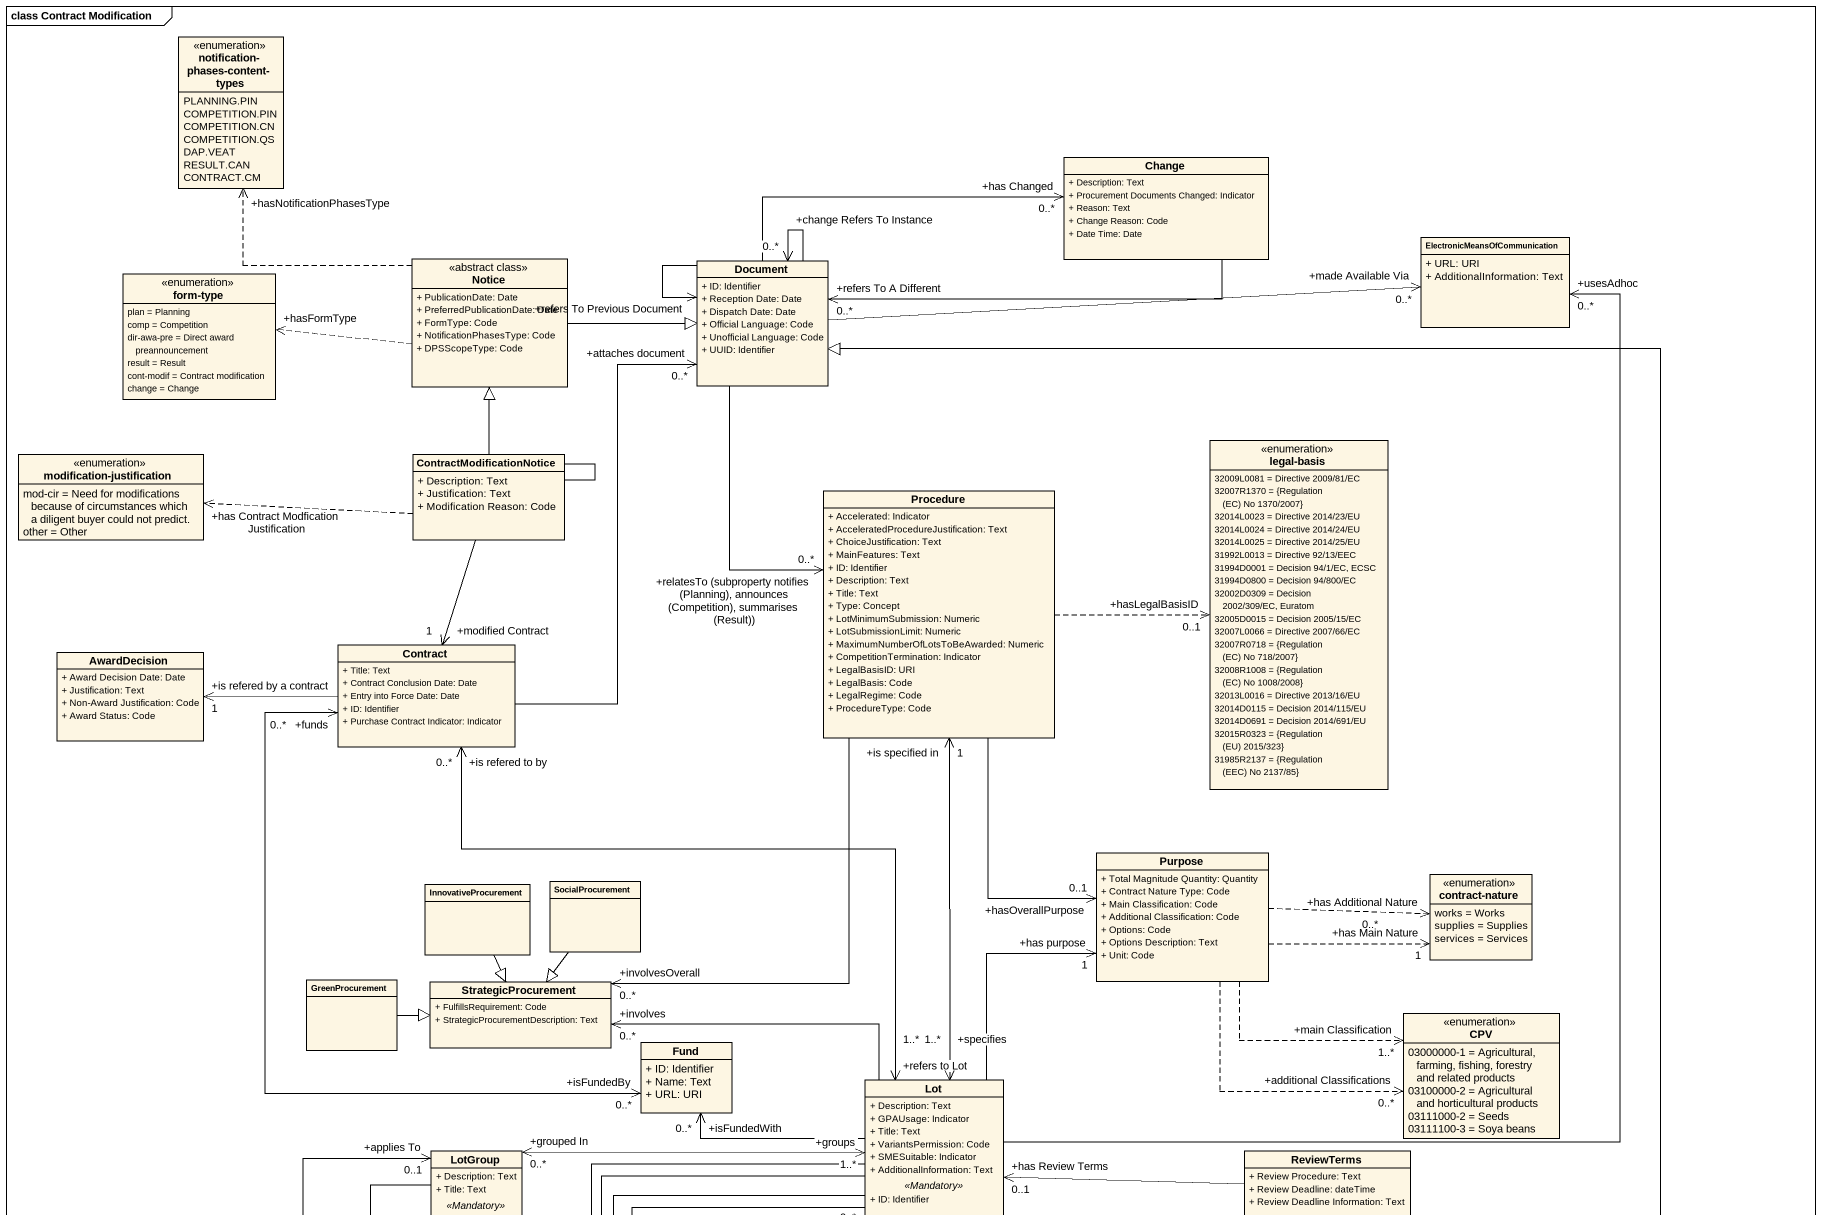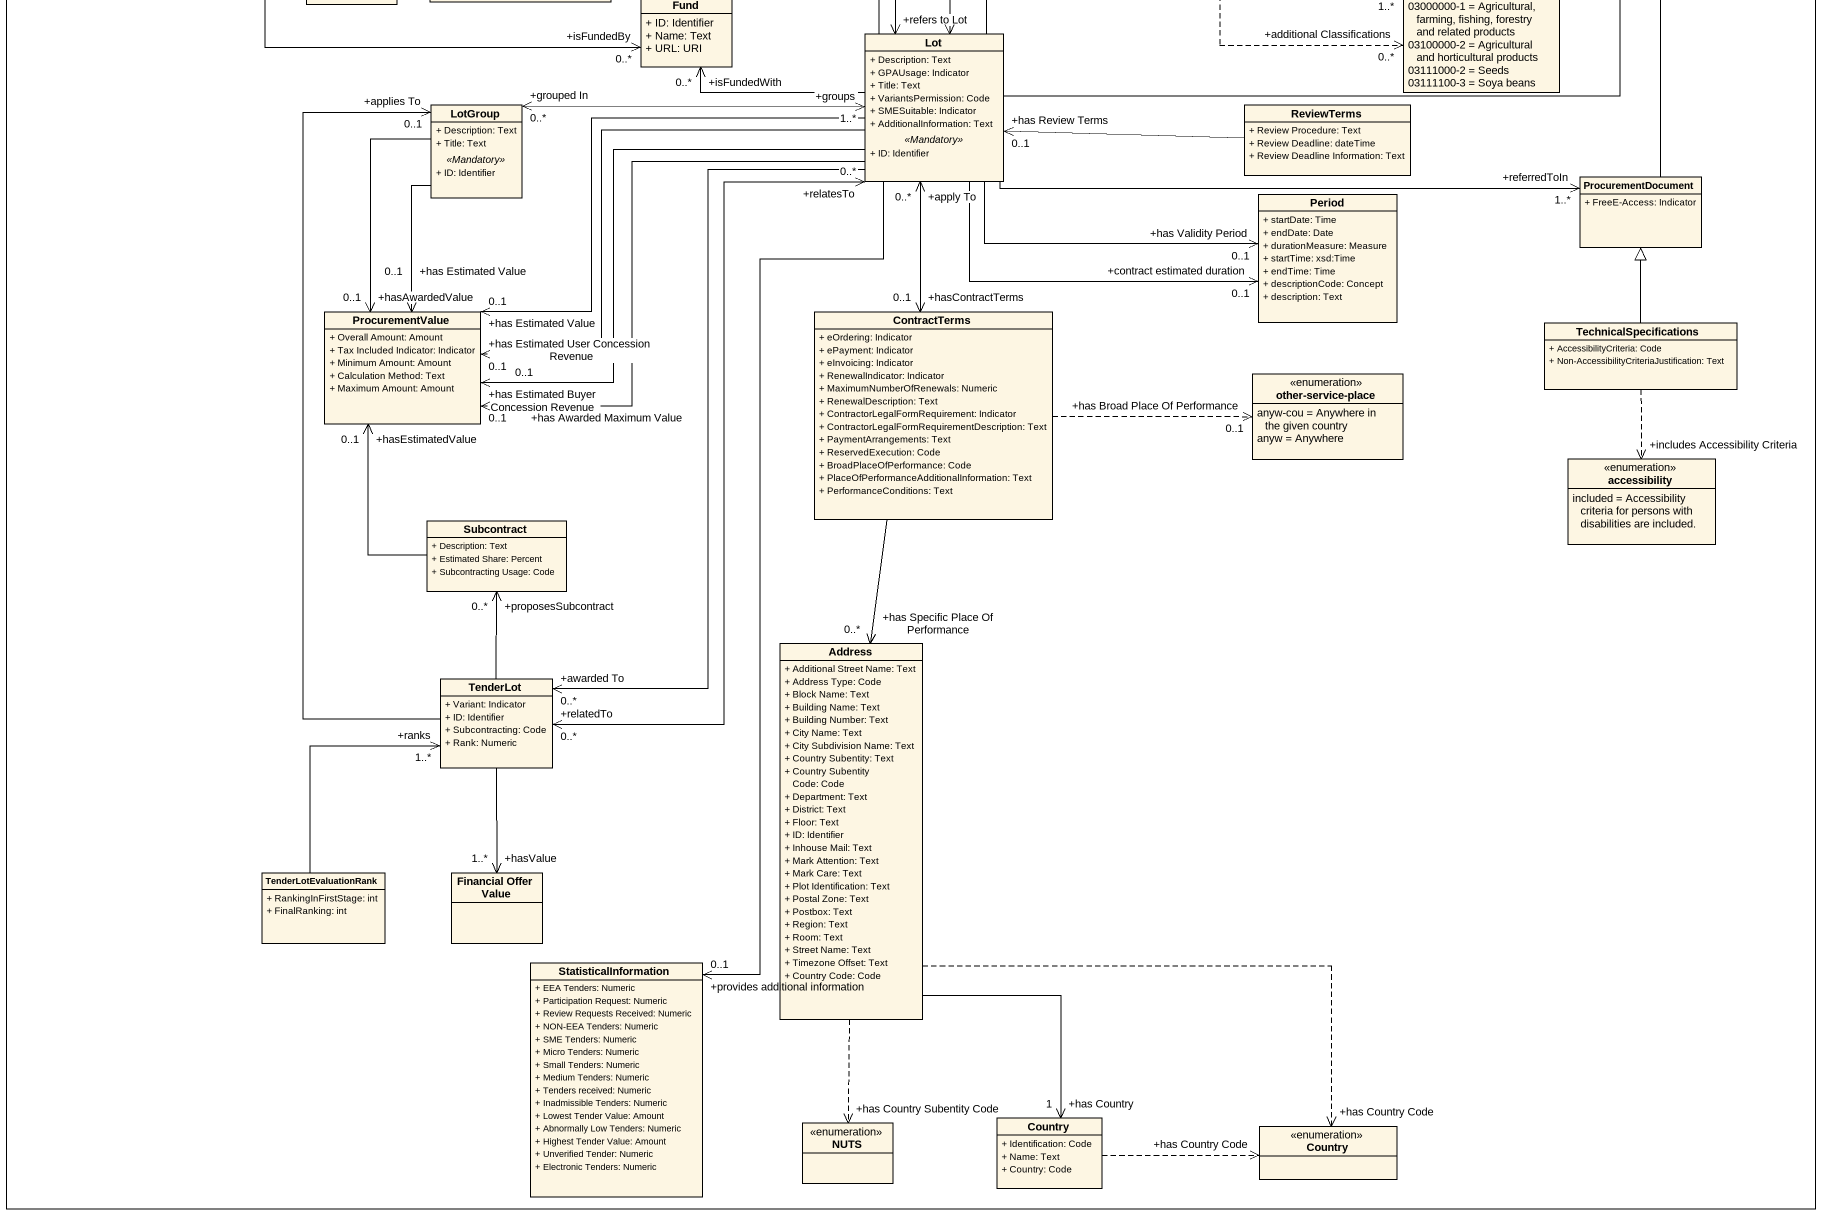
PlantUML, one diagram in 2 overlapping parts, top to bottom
@startuml
mainframe class Contract Modification
hide circle
hide empty members
skinparam classAttributeIconSize 0
enum "notification-phases-content-types" as notification_phases_content {
  PLANNING.PIN
  COMPETITION.PIN
  COMPETITION.CN
  COMPETITION.QS
  DAP.VEAT
  RESULT.CAN
  CONTRACT.CM
}
class Change {
  + Description: Text
  + Procurement Documents Changed: Indicator
  + Reason: Text
  + Change Reason: Code
  + Date Time: Date
}
enum "form-type" as form_type {
  plan = Planning
  comp = Competition
  dir-awa-pre = Direct award preannouncement
  result = Result
  cont-modif = Contract modification
  change = Change
}
class Notice <<abstract class>> {
  + PublicationDate: Date
  + PreferredPublicationDate: Date
  + FormType: Code
  + NotificationPhasesType: Code
  + DPSScopeType: Code
}
class Document {
  + ID: Identifier
  + Reception Date: Date
  + Dispatch Date: Date
  + Official Language: Code
  + Unofficial Language: Code
  + UUID: Identifier
}
class "ElectronicMeansOfCommunication" as ElectronicMeansOfCommunicati {
  + URL: URI
  + AdditionalInformation: Text
}
enum "modification-justification" as modification_justification {
  mod-cir = Need for modifications because of circumstances which a diligent buyer could not predict.
  other = Other
}
class ContractModificationNotice {
  + Description: Text
  + Justification: Text
  + Modification Reason: Code
}
enum "legal-basis" as legal_basis {
  32009L0081 = Directive 2009/81/EC
  {field} 32007R1370 = {Regulation (EC) No 1370/2007}
  32014L0023 = Directive 2014/23/EU
  32014L0024 = Directive 2014/24/EU
  32014L0025 = Directive 2014/25/EU
  31992L0013 = Directive 92/13/EEC
  31994D0001 = Decision 94/1/EC, ECSC
  31994D0800 = Decision 94/800/EC
  32002D0309 = Decision 2002/309/EC, Euratom
  32005D0015 = Decision 2005/15/EC
  32007L0066 = Directive 2007/66/EC
  {field} 32007R0718 = {Regulation (EC) No 718/2007}
  {field} 32008R1008 = {Regulation (EC) No 1008/2008}
  32013L0016 = Directive 2013/16/EU
  32014D0115 = Decision 2014/115/EU
  32014D0691 = Decision 2014/691/EU
  {field} 32015R0323 = {Regulation (EU) 2015/323}
  {field} 31985R2137 = {Regulation (EEC) No 2137/85}
}
class Procedure {
  + Accelerated: Indicator
  + AcceleratedProcedureJustification: Text
  + ChoiceJustification: Text
  + MainFeatures: Text
  + ID: Identifier
  + Description: Text
  + Title: Text
  + Type: Concept
  + LotMinimumSubmission: Numeric
  + LotSubmissionLimit: Numeric
  + MaximumNumberOfLotsToBeAwarded: Numeric
  + CompetitionTermination: Indicator
  + LegalBasisID: URI
  + LegalBasis: Code
  + LegalRegime: Code
  + ProcedureType: Code
}
class AwardDecision {
  + Award Decision Date: Date
  + Justification: Text
  + Non-Award Justification: Code
  + Award Status: Code
}
class Contract {
  + Title: Text
  + Contract Conclusion Date: Date
  + Entry into Force Date: Date
  + ID: Identifier
  + Purchase Contract Indicator: Indicator
}
class Purpose {
  + Total Magnitude Quantity: Quantity
  + Contract Nature Type: Code
  + Main Classification: Code
  + Additional Classification: Code
  + Options: Code
  + Options Description: Text
  + Unit: Code
}
class InnovativeProcurement
class SocialProcurement
enum "contract-nature" as contract_nature {
  works = Works
  supplies = Supplies
  services = Services
}
class GreenProcurement
class StrategicProcurement {
  + FulfillsRequirement: Code
  + StrategicProcurementDescription: Text
}
class Fund {
  + ID: Identifier
  + Name: Text
  + URL: URI
}
enum CPV {
  03000000-1 = Agricultural, farming, fishing, forestry and related products
  03100000-2 = Agricultural and horticultural products
  03111000-2 = Seeds
  03111100-3 = Soya beans
}
class Lot {
  + Description: Text
  + GPAUsage: Indicator
  + Title: Text
  + VariantsPermission: Code
  + SMESuitable: Indicator
  + AdditionalInformation: Text
  .. <<Mandatory>> ..
  + ID: Identifier
}
class LotGroup {
  + Description: Text
  + Title: Text
  .. <<Mandatory>> ..
  + ID: Identifier
}
class ReviewTerms {
  + Review Procedure: Text
  + Review Deadline: dateTime
  + Review Deadline Information: Text
}
class ProcurementDocument {
  + FreeE-Access: Indicator
}
class Period {
  + startDate: Time
  + endDate: Date
  + durationMeasure: Measure
  + startTime: xsd:Time
  + endTime: Time
  + descriptionCode: Concept
  + description: Text
}
class ProcurementValue {
  + Overall Amount: Amount
  + Tax Included Indicator: Indicator
  + Minimum Amount: Amount
  + Calculation Method: Text
  + Maximum Amount: Amount
}
class ContractTerms {
  + eOrdering: Indicator
  + ePayment: Indicator
  + eInvoicing: Indicator
  + RenewalIndicator: Indicator
  + MaximumNumberOfRenewals: Numeric
  + RenewalDescription: Text
  + ContractorLegalFormRequirement: Indicator
  + ContractorLegalFormRequirementDescription: Text
  + PaymentArrangements: Text
  + ReservedExecution: Code
  + BroadPlaceOfPerformance: Code
  + PlaceOfPerformanceAdditionalInformation: Text
  + PerformanceConditions: Text
}
class TechnicalSpecifications {
  + AccessibilityCriteria: Code
  + Non-AccessibilityCriteriaJustification: Text
}
enum "other-service-place" as other_service_place {
  anyw-cou = Anywhere in the given country
  anyw = Anywhere
}
enum accessibility {
  included = Accessibility criteria for persons with disabilities are included.
}
class Subcontract {
  + Description: Text
  + Estimated Share: Percent
  + Subcontracting Usage: Code
}
class Address {
  + Additional Street Name: Text
  + Address Type: Code
  + Block Name: Text
  + Building Name: Text
  + Building Number: Text
  + City Name: Text
  + City Subdivision Name: Text
  + Country Subentity: Text
  + Country Subentity Code: Code
  + Department: Text
  + District: Text
  + Floor: Text
  + ID: Identifier
  + Inhouse Mail: Text
  + Mark Attention: Text
  + Mark Care: Text
  + Plot Identification: Text
  + Postal Zone: Text
  + Postbox: Text
  + Region: Text
  + Room: Text
  + Street Name: Text
  + Timezone Offset: Text
  + Country Code: Code
}
class TenderLot {
  + Variant: Indicator
  + ID: Identifier
  + Subcontracting: Code
  + Rank: Numeric
}
class TenderLotEvaluationRank {
  + RankingInFirstStage: int
  + FinalRanking: int
}
class "Financial Offer Value" as Financial_Offer_Value
class StatisticalInformation {
  + EEA Tenders: Numeric
  + Participation Request: Numeric
  + Review Requests Received: Numeric
  + NON-EEA Tenders: Numeric
  + SME Tenders: Numeric
  + Micro Tenders: Numeric
  + Small Tenders: Numeric
  + Medium Tenders: Numeric
  + Tenders received: Numeric
  + Inadmissible Tenders: Numeric
  + Lowest Tender Value: Amount
  + Abnormally Low Tenders: Numeric
  + Highest Tender Value: Amount
  + Unverified Tender: Numeric
  + Electronic Tenders: Numeric
}
enum NUTS
class Country {
  + Identification: Code
  + Name: Text
  + Country: Code
}
enum "Country" as Country_2
Change -left-> "+refers To A Different\n0..*" Document
Notice .up.> "+hasNotificationPhasesType" notification_phases_content
Notice .left.> "+hasFormType" form_type
Notice -right-|> Document
Document -right-> "+has Changed\n0..*" Change
Document --> "+change Refers To Instance\n0..*" Document
Document --> "+refers To Previous Document" Document
Document -right-> "+made Available Via\n0..*" ElectronicMeansOfCommunicati
Document --> "+relatesTo (subproperty notifies (Planning), announces (Competition), summarises (Result))\n0..*" Procedure
ContractModificationNotice -up-|> Notice
ContractModificationNotice .left.> "+has Contract Modfication Justification" modification_justification
ContractModificationNotice -- ContractModificationNotice
ContractModificationNotice --> "+modified Contract\n1" Contract
Procedure .right.> "+hasLegalBasisID\n0..1" legal_basis
Procedure --> "+hasOverallPurpose\n0..1" Purpose
Procedure --> "+involvesOverall\n0..*" StrategicProcurement
Procedure "+is specified in\n1" <--> "+specifies\n1..*" Lot
Contract -up-> "+attaches document\n0..*" Document
Contract -left-> "+is refered by a contract\n1" AwardDecision
Contract "+funds\n0..*" <--> "+isFundedBy\n0..*" Fund
Contract "+is refered to by\n0..*" <--> "+refers to Lot\n1..*" Lot
Purpose .right.> "+has Main Nature\n1" contract_nature
Purpose .right.> "+has Additional Nature\n0..*" contract_nature
Purpose .right.> "+main Classification\n1..*" CPV
Purpose .right.> "+additional Classifications\n0..*" CPV
InnovativeProcurement --|> StrategicProcurement
SocialProcurement --|> StrategicProcurement
GreenProcurement -right-|> StrategicProcurement
Lot -up-> "+usesAdhoc\n0..*" ElectronicMeansOfCommunicati
Lot -up-> "+has purpose\n1" Purpose
Lot -left-> "+involves\n0..*" StrategicProcurement
Lot -left-> "+isFundedWith\n0..*" Fund
Lot "+groups\n1..*" <-left-> "+grouped In\n0..*" LotGroup
Lot -right-> "+referredToIn\n1..*" ProcurementDocument
Lot -right-> "+contract estimated duration\n0..1" Period
Lot -left-> "+has Estimated Value\n0..1" ProcurementValue
Lot -left-> "+has Estimated User Concession Revenue\n0..1" ProcurementValue
Lot -left-> "+has Estimated Buyer Concession Revenue\n0..1" ProcurementValue
Lot -left-> "+has Awarded Maximum Value\n0..1" ProcurementValue
Lot "+apply To\n0..*" <--> "+hasContractTerms\n0..1" ContractTerms
Lot --> "+awarded To\n0..*" TenderLot
Lot --> "+provides additional information\n0..1" StatisticalInformation
LotGroup --> "+hasAwardedValue\n0..1" ProcurementValue
ReviewTerms -left-> "+has Review Terms\n0..1" Lot
ProcurementDocument -up-|> Document
Period "+has Validity Period\n0..1" <-left- Lot
ProcurementValue "+has Estimated Value\n0..1" <-up- LotGroup
ContractTerms .right.> "+has Broad Place Of Performance\n0..1" other_service_place
ContractTerms --> "+has Specific Place Of Performance\n0..*" Address
TechnicalSpecifications -up-|> ProcurementDocument
TechnicalSpecifications ..> "+includes Accessibility Criteria" accessibility
Subcontract -up-> "+hasEstimatedValue\n0..1" ProcurementValue
Address ..> "+has Country Subentity Code" NUTS
Address --> "+has Country\n1" Country
Address ..> "+has Country Code" Country_2
TenderLot "+relatedTo\n0..*" <-up-> "+relatesTo\n0..*" Lot
TenderLot -up-> "+applies To\n0..1" LotGroup
TenderLot -up-> "+proposesSubcontract\n0..*" Subcontract
TenderLot --> "+hasValue\n1..*" Financial_Offer_Value
TenderLotEvaluationRank -up-> "+ranks\n1..*" TenderLot
Country .right.> "+has Country Code" Country_2
@enduml
